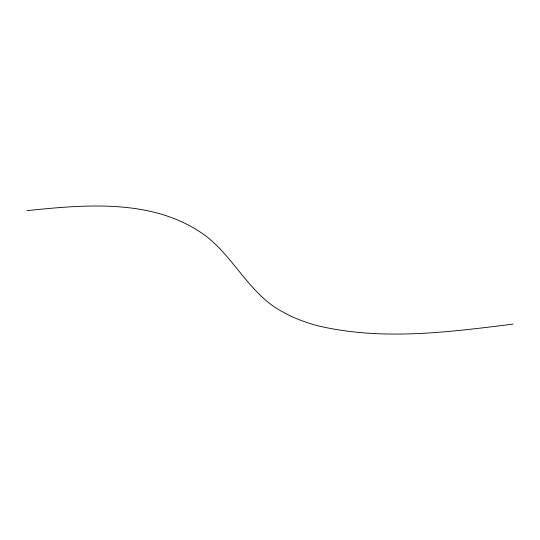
<?xml version="1.0" encoding="UTF-8"?>
<svg xmlns="http://www.w3.org/2000/svg" width="540" height="540" viewBox="0 0 540 540"><rect width="100%" height="100%" fill="white"/><g stroke="black" fill="none" stroke-linecap="round" stroke-linejoin="round"><path stroke-width="0.81" d="M513 324.122C448.457 332.147 381.686 341.017 317.52 325.701A122.472 70.713 0 0 1 283.757 312.451C250.142 295.373 234.947 258.336 205.828 235.987C154.771 198.281 86.501 204.471 27 210.634"/></g></svg>
